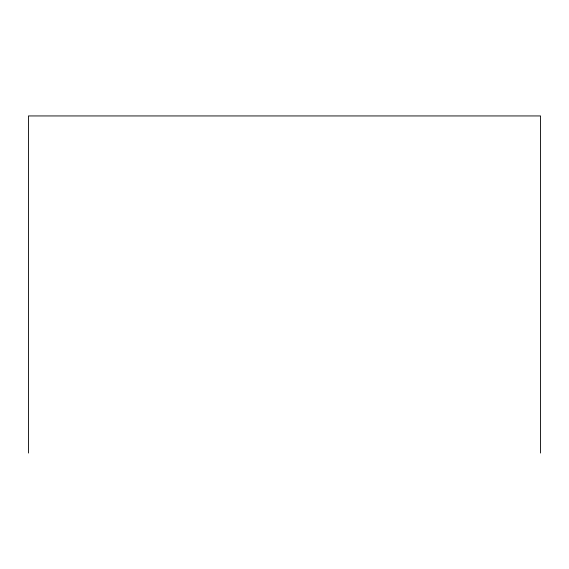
<?xml version="1.0" encoding="UTF-8"?>
<svg xmlns="http://www.w3.org/2000/svg" width="569" height="569" viewBox="0 0 569 569"><rect width="100%" height="100%" fill="white"/><g stroke="black" fill="none" stroke-linecap="round" stroke-linejoin="round"><path stroke-width="0.85" d="M540.55 453.059L540.55 115.941L28.45 115.941L28.45 453.059"/></g></svg>
